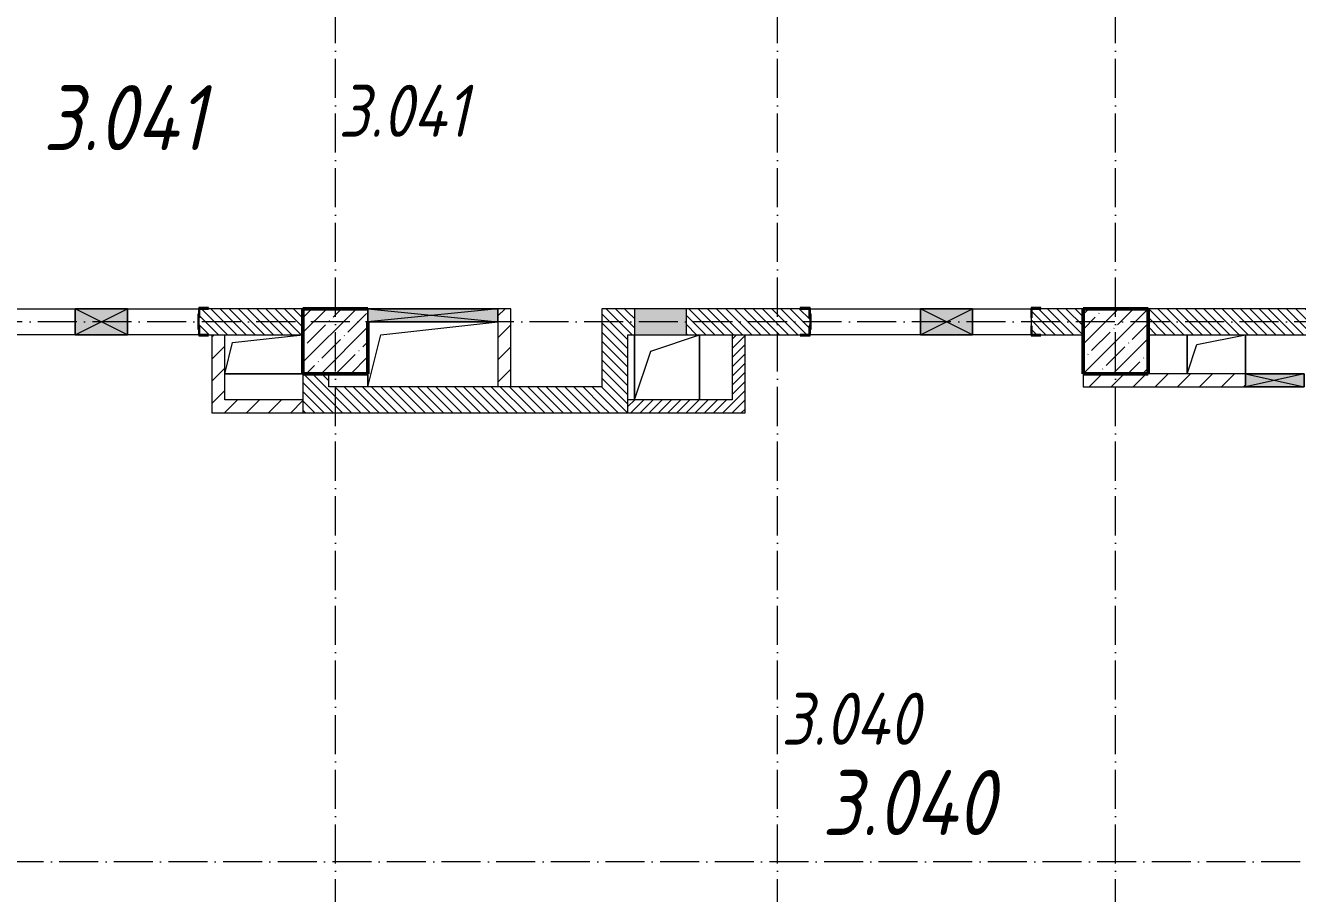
# Model space of a CAD drawing. Header units: millimetres. Extents: x -213536 to 1564669, y 70501 to 942238.
# Drawn here: x 711038 to 720821, y 287869 to 294539 of the extents above; entities that cross this region are included whole.
import ezdxf

# ---------------------------------------------------------------- set-up
doc = ezdxf.new("R2010")
doc.units = ezdxf.units.MM
doc.linetypes.add('50_200_ШТРИХ_1Т_ш5_п1_п1_', pattern=[700, 500, -100, 0, -100])
for name, color, linetype, lineweight in [('3) ЖБ 4м', 3, 'Continuous', 30), ('A-DETL-GENF-OTLN', 7, 'Continuous', 9), ('A-FLOR-____-OTLN', 7, 'Continuous', 9), ('A-GENM-____-MCUT', 7, 'Continuous', 25), ('A-GENM-____-OTLN', 7, 'Continuous', 9), ('A-GENM-____-OTLN-1', 7, 'Continuous', 25), ('A-GLAZ-____-OTLN', 7, 'Continuous', 9), ('A-WALL-____-MCUT-3', 7, 'Continuous', 9), ('A-WALL-____-PATT-1', 7, 'Continuous', 9), ('A-WALL-FNSH-MCUT-1', 7, 'Continuous', 9), ('I-WALL-____-OTLN', 7, 'Continuous', 9), ('S-COLS-____-MCUT', 7, 'Continuous', 50), ('S-COLS-____-OTLN', 7, 'Continuous', 9), ('S-GRID-____-OTLN-1', 7, '50_200_ШТРИХ_1Т_ш5_п1_п1_', 9), ('Марки помещений', 7, 'Continuous', 9)]:
    doc.layers.add(name, color=color, linetype=linetype, lineweight=lineweight)
doc.styles.add('ISOCPEUR_I_2', font='isocpeui.ttf', dxfattribs={"width": 0.85, "height": 2.3})
pattern_1 = [(135, (693371.93, 286281.11), (-35.35534, -35.35534), [])]
pattern_2 = [(45, (693371.93, 286281.11), (-35.35534, 35.35534), [])]
pattern_3 = [(45, (693371.93, 286281.11), (-84.8528, 84.8528), [])]

# ---------------------------------------------------------------- blocks, each defined once
blk = doc.blocks.new('BSC_Колонна _Прямоугольная - 500х500-V77-АР1_План отверстий 3 этажа в осях 1-64_А-ГГ')
at = {"layer": 'S-COLS-____-OTLN'}
h = blk.add_hatch(dxfattribs=at)
h.set_pattern_fill('FP_114', color=256, style=0, pattern_type=2)
h.set_pattern_definition([(45, (-20050, -5831.04), (-114.0493, 114.0493), []), (45, (-19935.95, -5831.04), (-114.0493, 114.0493), [201.613, -40.323, 3.353, -36.97])])
h.paths.add_polyline_path([(-250, -250), (250, -250), (250, 250), (-250, 250), (-250, 150)], flags=0)
at = {"layer": 'S-COLS-____-MCUT'}
for p, q in [((250, 250), (-250, 250)), ((-250, 250), (-250, -250)), ((250, -250), (250, 150)), ((-250, -250), (250, -250))]:
    blk.add_line(p, q, dxfattribs=at)
blk = doc.blocks.new('BSC_Колонна _Прямоугольная - 500х500-V105-АР1_План отверстий 3 этажа в осях 1-64_А-ГГ')
at = {"layer": 'S-COLS-____-OTLN'}
h = blk.add_hatch(dxfattribs=at)
h.set_pattern_fill('FP_128', color=256, style=0, pattern_type=2)
h.set_pattern_definition([(45, (-26050, -5831.04), (-114.0493, 114.0493), []), (45, (-25935.95, -5831.04), (-114.0493, 114.0493), [201.613, -40.323, 3.353, -36.97])])
h.paths.add_polyline_path([(-250, -250), (250, -250), (250, 250), (-250, 250)], flags=0)
at = {"layer": 'S-COLS-____-MCUT'}
for p, q in [((250, 250), (-250, 250)), ((-250, 250), (-250, -250)), ((250, -250), (250, 250)), ((-250, -250), (250, -250))]:
    blk.add_line(p, q, dxfattribs=at)
blk = doc.blocks.new('Фахверк_СКБ_Уголок - 200_3960-28268576-АР1_План отверстий 3 этажа в осях 1-64_А-ГГ')
at = {"layer": 'A-GENM-____-MCUT'}
for p, q in [((200, 156), (125, 156)), ((125, 156), (125, 81)), ((131, 81), (131, 150)), ((131, 150), (200, 150)), ((200, 150), (200, 156)), ((125, 81), (131, 81)), ((131, 19), (125, 19)), ((125, 19), (125, -56)), ((131, -50), (131, 19)), ((125, -56), (200, -56)), ((200, -50), (131, -50)), ((200, -56), (200, -50))]:
    blk.add_line(p, q, dxfattribs=at)
blk = doc.blocks.new('154_Стойка_СКБ_Уголок - СМ-2480_200-28346303-АР1_План отверстий 3 этажа в осях 1-64_А-ГГ')
at = {"layer": 'A-GENM-____-MCUT'}
for p, q in [((125, 156), (125, 81)), ((200, 156), (125, 156)), ((131, 81), (131, 150)), ((131, 150), (200, 150)), ((200, 150), (200, 156)), ((125, 81), (131, 81)), ((131, 19), (125, 19)), ((125, 19), (125, -56)), ((131, -50), (131, 19)), ((125, -56), (200, -56)), ((200, -50), (131, -50)), ((200, -56), (200, -50))]:
    blk.add_line(p, q, dxfattribs=at)
blk = doc.blocks.new('Стойка_Влож_Полоса боковая - Полоса-28213942-АР1_План отверстий 3 этажа в осях 1-64_А-ГГ')
at = {"layer": 'A-GENM-____-OTLN'}
for p, q in [((-5, 60), (0, 60)), ((-5, -60), (-5, 60)), ((0, 31), (0, -31)), ((0, -60), (-5, -60))]:
    blk.add_line(p, q, dxfattribs=at)
blk = doc.blocks.new('AR_Отверстие Ниша - Лючок-32404482-АР1_План отверстий 3 этажа в осях 1-64_А-ГГ')
at = {"layer": 'A-GLAZ-____-OTLN'}
blk.add_hatch(color=256, dxfattribs=at).paths.add_polyline_path([(-200, 100), (-200, -100), (200, -100), (200, 100)], flags=0)
for p, q in [((200, 100), (-200, 100)), ((-200, 100), (-200, -100)), ((200, -100), (200, 100)), ((-200, -100), (200, -100))]:
    blk.add_line(p, q, dxfattribs=at)
blk = doc.blocks.new('AR_Отверстие прямоугольное _в плите_ - AR_Отверстие прямоугольное _в плите_-30459293-АР1_План отверстий 3 этажа в осях 1-64_А-ГГ')
at = {"layer": 'A-GENM-____-OTLN'}
for p, q in [((-250, 250), (-250, -250)), ((-125, 125), (250, 250)), ((250, -250), (250, 250)), ((-250, -250), (-125, 125))]:
    blk.add_line(p, q, dxfattribs=at)
blk = doc.blocks.new('AR_Отверстие прямоугольное _в плите_ - AR_Отверстие прямоугольное _в плите_-30552555-АР1_План отверстий 3 этажа в осях 1-64_А-ГГ')
at = {"layer": 'A-GENM-____-OTLN'}
for p, q in [((-240, 90), (300, 150)), ((-300, -150), (-240, 90)), ((-300, -150), (300, -150))]:
    blk.add_line(p, q, dxfattribs=at)
blk = doc.blocks.new('AR_Отверстие прямоугольное _в плите_ - AR_Отверстие прямоугольное _в плите_-30552670-АР1_План отверстий 3 этажа в осях 1-64_А-ГГ')
at = {"layer": 'A-GENM-____-OTLN'}
for p, q in [((-225, 150), (-225, -150)), ((-150, 75), (225, 150)), ((225, -150), (225, 150)), ((-225, -150), (-150, 75))]:
    blk.add_line(p, q, dxfattribs=at)
blk = doc.blocks.new('AR_Отверстие прямоугольное _в плите_ - AR_Отверстие прямоугольное _в плите_-30552705-АР1_План отверстий 3 этажа в осях 1-64_А-ГГ')
at = {"layer": 'A-GENM-____-OTLN'}
for p, q in [((-400, 150), (500, 250)), ((-500, -250), (-400, 150)), ((-500, -150), (-500, -250))]:
    blk.add_line(p, q, dxfattribs=at)
blk = doc.blocks.new('AR_Отверстие прямоугольное _в стене__БезПР - AR_Отверстие прямоугольное _в стене__БезПР-36429236-АР1_План отверстий 3 этажа в осях 1-64_А-ГГ')
at = {"layer": 'A-GLAZ-____-OTLN'}
blk.add_hatch(color=256, dxfattribs=at).paths.add_polyline_path([(500, -50), (500, 50), (-500, 50), (-500, -50), (395.9, -50)], flags=0)
at = {"layer": 'A-DETL-GENF-OTLN'}
for p, q in [((-500, -50), (-500, 50)), ((-500, 50), (500, 50)), ((500, 50), (-500, -50)), ((-500, 50), (500, -50)), ((500, 50), (-500, 50)), ((-500, 50), (-500, -50)), ((500, 50), (500, -50)), ((500, -50), (500, 50)), ((500, -50), (-500, -50)), ((-500, -50), (500, -50))]:
    blk.add_line(p, q, dxfattribs=at)
at = {"layer": 'A-GLAZ-____-OTLN'}
blk.add_line((500, 50), (-500, 50), dxfattribs=at)
blk = doc.blocks.new('AR_Отверстие прямоугольное _в стене_ - AR_Отверстие прямоугольное _в стене__ОВ-36982548-АР1_План отверстий 3 этажа в осях 1-64_А-ГГ')
at = {"layer": 'A-GLAZ-____-OTLN'}
blk.add_hatch(color=256, dxfattribs=at).paths.add_polyline_path([(225, -50), (225, 50), (-225, 50), (-225, -50)], flags=0)
at = {"layer": 'A-DETL-GENF-OTLN'}
for p, q in [((-225, -50), (-225, 50)), ((-225, 50), (225, 50)), ((225, 50), (-225, -50)), ((-225, 50), (225, -50)), ((225, 50), (-225, 50)), ((-225, 50), (-225, -50)), ((225, 50), (225, -50)), ((225, -50), (225, 50)), ((225, -50), (-225, -50)), ((-225, -50), (225, -50))]:
    blk.add_line(p, q, dxfattribs=at)
blk = doc.blocks.new('AR_Отверстие прямоугольное _в стене__БезПР - AR_Отверстие прямоугольное _в стене__БезПР-36428632-АР1_План отверстий 3 этажа в осях 1-64_А-ГГ')
at = {"layer": 'A-GLAZ-____-OTLN'}
blk.add_hatch(color=256, dxfattribs=at).paths.add_polyline_path([(-200, -100), (200, -100), (200, 100), (-200, 100)], flags=0)
at = {"layer": 'A-DETL-GENF-OTLN'}
for p, q in [((-200, -100), (-200, 100)), ((-200, 100), (200, 100)), ((200, 100), (-200, -100)), ((-200, 100), (200, -100)), ((200, 100), (-200, 100)), ((-200, 100), (-200, -100)), ((200, 100), (200, -100)), ((200, -100), (200, 100)), ((200, -100), (-200, -100)), ((-200, -100), (200, -100))]:
    blk.add_line(p, q, dxfattribs=at)
at = {"layer": 'A-GLAZ-____-OTLN'}
blk.add_line((200, 100), (-200, 100), dxfattribs=at)
blk = doc.blocks.new('AR_Отверстие прямоугольное _в стене__БезПР - AR_Отверстие прямоугольное _в стене__БезПР-36899427-АР1_План отверстий 3 этажа в осях 1-64_А-ГГ')
at = {"layer": 'A-GLAZ-____-OTLN'}
blk.add_hatch(color=256, dxfattribs=at).paths.add_polyline_path([(200, -100), (200, 100), (-200, 100), (-200, -100)], flags=0)
at = {"layer": 'A-DETL-GENF-OTLN'}
for p, q in [((-200, -100), (-200, 100)), ((-200, 100), (200, 100)), ((200, 100), (-200, -100)), ((-200, 100), (200, -100)), ((200, 100), (-200, 100)), ((-200, 100), (-200, -100)), ((200, 100), (200, -100)), ((200, -100), (200, 100)), ((200, -100), (-200, -100)), ((-200, -100), (200, -100))]:
    blk.add_line(p, q, dxfattribs=at)
at = {"layer": 'A-GLAZ-____-OTLN'}
blk.add_line((200, 100), (-200, 100), dxfattribs=at)

msp = doc.modelspace()

# ---------------------------------------------------------------- hatches: boundary and pattern name
at = {"layer": 'A-WALL-____-PATT-1'}
h = msp.add_hatch(dxfattribs=at)
h.set_pattern_fill('FP_6', color=256, style=0, pattern_type=2)
h.set_pattern_definition(pattern_1)
h.paths.add_polyline_path([(713171.9, 292162.2), (713171.9, 292362.2), (712377.9, 292362.2), (712377.9, 292293.2), (712371.9, 292293.2), (712371.9, 292231.2), (712377.9, 292231.2), (712377.9, 292162.2), (712800.4, 292162.2)], flags=0)
h = msp.add_hatch(dxfattribs=at)
h.set_pattern_fill('FP_4', color=256, style=0, pattern_type=2)
h.set_pattern_definition(pattern_3)
h.paths.add_polyline_path([(714671.9, 292262.2), (714771.9, 292262.2), (714771.9, 292362.2), (714671.9, 292362.2)], flags=0)
h = msp.add_hatch(dxfattribs=at)
h.set_pattern_fill('FP_6', color=256, style=0, pattern_type=2)
h.set_pattern_definition(pattern_1)
h.paths.add_polyline_path([(715671.9, 291562.2), (715671.9, 292362.2), (715471.9, 292362.2), (715471.9, 291562.2)], flags=0)
h = msp.add_hatch(dxfattribs=at)
h.set_pattern_fill('FP_6', color=256, style=0, pattern_type=2)
h.set_pattern_definition(pattern_1)
h.paths.add_polyline_path([(718777.9, 292162.2), (719171.9, 292162.2), (719171.9, 292362.2), (718777.9, 292362.2), (718777.9, 292293.2), (718771.9, 292293.2), (718771.9, 292231.2), (718777.9, 292231.2), (718777.9, 292165.2)], flags=0)
h.paths.add_polyline_path([(716121.9, 292162.2), (717065.9, 292162.2), (717065.9, 292231.2), (717071.9, 292231.2), (717071.9, 292293.2), (717065.9, 292293.2), (717065.9, 292362.2), (716121.9, 292362.2), (716121.9, 292226.4)], flags=0)
h.paths.add_polyline_path([(715671.9, 292162.2), (715721.9, 292162.2), (715721.9, 292362.2), (715671.9, 292362.2)], flags=0)
h = msp.add_hatch(dxfattribs=at)
h.set_pattern_fill('FP_6', color=256, style=0, pattern_type=2)
h.set_pattern_definition(pattern_1)
h.paths.add_polyline_path([(722171.9, 292162.2), (722171.9, 292362.2), (719671.9, 292362.2), (719671.9, 292162.2), (721637.7, 292162.2)], flags=0)
h = msp.add_hatch(dxfattribs=at)
h.set_pattern_fill('FP_4', color=256, style=0, pattern_type=2)
h.set_pattern_definition(pattern_3)
h.paths.add_polyline_path([(714771.9, 291762.2), (714771.9, 292262.2), (714671.9, 292262.2), (714671.9, 291762.2)], flags=0)
h = msp.add_hatch(dxfattribs=at)
h.set_pattern_fill('FP_4', color=256, style=0, pattern_type=2)
h.set_pattern_definition(pattern_3)
h.paths.add_polyline_path([(712571.9, 291662.2), (712571.9, 292162.2), (712471.9, 292162.2), (712471.9, 291662.2)], flags=0)
h = msp.add_hatch(dxfattribs=at)
h.set_pattern_fill('FP_5', color=256, style=0, pattern_type=2)
h.set_pattern_definition(pattern_2)
h.paths.add_polyline_path([(716571.9, 291562.2), (716571.9, 292162.2), (716471.9, 292162.2), (716471.9, 291562.2)], flags=0)
h = msp.add_hatch(dxfattribs=at)
h.set_pattern_fill('FP_6', color=256, style=0, pattern_type=2)
h.set_pattern_definition(pattern_1)
h.paths.add_polyline_path([(713371.9, 291762.2), (713371.9, 291862.2), (713171.9, 291862.2), (713171.9, 291762.2)], flags=0)
h = msp.add_hatch(dxfattribs=at)
h.set_pattern_fill('FP_4', color=256, style=0, pattern_type=2)
h.set_pattern_definition(pattern_3)
h.paths.add_polyline_path([(719671.9, 291762.2), (720421.9, 291762.2), (720421.9, 291862.2), (719171.9, 291862.2), (719171.9, 291762.2)], flags=0)
h.paths.add_polyline_path([(720871.9, 291762.2), (721971.9, 291762.2), (721971.9, 291862.2), (720871.9, 291862.2)], flags=0)
h = msp.add_hatch(dxfattribs=at)
h.set_pattern_fill('FP_6', color=256, style=0, pattern_type=2)
h.set_pattern_definition(pattern_1)
h.paths.add_polyline_path([(715471.9, 291562.2), (715471.9, 291762.2), (713171.9, 291762.2), (713171.9, 291562.2), (714567.8, 291562.2)], flags=0)
h = msp.add_hatch(dxfattribs=at)
h.set_pattern_fill('FP_4', color=256, style=0, pattern_type=2)
h.set_pattern_definition(pattern_3)
h.paths.add_polyline_path([(713171.9, 291562.2), (713171.9, 291662.2), (712471.9, 291662.2), (712471.9, 291562.2), (712800.4, 291562.2)], flags=0)
h = msp.add_hatch(dxfattribs=at)
h.set_pattern_fill('FP_5', color=256, style=0, pattern_type=2)
h.set_pattern_definition(pattern_2)
h.paths.add_polyline_path([(716471.9, 291562.2), (716471.9, 291662.2), (715671.9, 291662.2), (715671.9, 291562.2), (716335.3, 291562.2)], flags=0)

# ---------------------------------------------------------------- linework, layer by layer
at = {"layer": '3) ЖБ 4м'}
for points in [[(713671.9, 292362.2), (713171.9, 292362.2)], [(719671.9, 292362.2), (719171.9, 292362.2)], [(719171.9, 291862.2), (719171.9, 292162.2)]]:
    msp.add_lwpolyline(points, dxfattribs=at)
at = {"layer": 'A-FLOR-____-OTLN'}
for p, q in [((715721.9, 291662.2), (715721.9, 292162.2)), ((716221.9, 292162.2), (716221.9, 291662.2)), ((719971.9, 291862.2), (719971.9, 292162.2)), ((720421.9, 292162.2), (720421.9, 291862.2)), ((713171.9, 291862.2), (712571.9, 291862.2)), ((713671.9, 291762.2), (713671.9, 291862.2))]:
    msp.add_line(p, q, dxfattribs=at)
at = {"layer": 'A-WALL-____-MCUT-3'}
for p, q in [((713171.9, 292362.2), (712446.9, 292362.2)), ((715721.9, 292362.2), (715471.9, 292362.2)), ((715471.9, 292362.2), (715471.9, 291762.2)), ((716996.9, 292362.2), (716121.9, 292362.2)), ((719171.9, 292362.2), (718846.9, 292362.2)), ((722171.9, 292362.2), (719671.9, 292362.2)), ((718771.9, 292293.2), (718771.9, 292231.2)), ((712446.9, 292162.2), (713171.9, 292162.2)), ((715671.9, 291562.2), (715671.9, 292162.2)), ((715671.9, 292162.2), (715721.9, 292162.2)), ((716121.9, 292162.2), (716996.9, 292162.2)), ((718846.9, 292162.2), (719171.9, 292162.2)), ((719671.9, 292162.2), (722171.9, 292162.2)), ((713171.9, 291862.2), (713171.9, 291762.2)), ((713371.9, 291762.2), (713371.9, 291862.2)), ((713171.9, 291762.2), (713171.9, 291562.2)), ((715471.9, 291762.2), (713371.9, 291762.2)), ((713171.9, 291562.2), (715671.9, 291562.2))]:
    msp.add_line(p, q, dxfattribs=at)
at = {"layer": 'A-WALL-FNSH-MCUT-1'}
for p, q in [((714771.9, 292362.2), (714671.9, 292362.2)), ((714771.9, 291762.2), (714771.9, 292362.2)), ((714671.9, 292262.2), (714671.9, 291762.2)), ((712471.9, 292162.2), (712471.9, 291562.2)), ((712571.9, 291662.2), (712571.9, 292162.2)), ((716471.9, 292162.2), (716471.9, 291662.2)), ((716571.9, 291562.2), (716571.9, 292162.2)), ((719171.9, 291862.2), (719171.9, 291762.2)), ((720421.9, 291862.2), (719671.9, 291862.2)), ((719171.9, 291762.2), (720421.9, 291762.2)), ((713171.9, 291662.2), (712571.9, 291662.2)), ((716471.9, 291662.2), (715671.9, 291662.2)), ((712471.9, 291562.2), (713171.9, 291562.2)), ((715671.9, 291562.2), (716571.9, 291562.2))]:
    msp.add_line(p, q, dxfattribs=at)
at = {"layer": 'I-WALL-____-OTLN'}
for p, q in [((710671.9, 292362.2), (711421.9, 292362.2)), ((711821.9, 292362.2), (712371.9, 292362.2)), ((717071.9, 292362.2), (717921.9, 292362.2)), ((718321.9, 292362.2), (718771.9, 292362.2)), ((711421.9, 292162.2), (710671.9, 292162.2)), ((712371.9, 292162.2), (711821.9, 292162.2)), ((717921.9, 292162.2), (717071.9, 292162.2)), ((718771.9, 292162.2), (718321.9, 292162.2))]:
    msp.add_line(p, q, dxfattribs=at)
at = {"layer": 'S-GRID-____-OTLN-1', "color": 251, "ltscale": 0.6, "true_color": 0x636466}
for p, q in [((713421.9, 281798.5), (713421.9, 336162.1)), ((716821.9, 281798.5), (716821.9, 336162.1)), ((719421.9, 281798.5), (719421.9, 296431.7)), ((783690.7, 292262.2), (688703.2, 292262.2)), ((797298.4, 288112.2), (688703.2, 288112.2))]:
    msp.add_line(p, q, dxfattribs=at)

# ---------------------------------------------------------------- block references
at = {"layer": 'A-GENM-____-OTLN'}
for name, p in [('Стойка_Влож_Полоса боковая - Полоса-28213942-АР1_План отверстий 3 этажа в осях 1-64_А-ГГ', (712371.9, 292262.2)), ('AR_Отверстие прямоугольное _в плите_ - AR_Отверстие прямоугольное _в плите_-30552705-АР1_План отверстий 3 этажа в осях 1-64_А-ГГ', (714171.9, 292012.2)), ('AR_Отверстие прямоугольное _в плите_ - AR_Отверстие прямоугольное _в плите_-30552555-АР1_План отверстий 3 этажа в осях 1-64_А-ГГ', (712871.9, 292012.2)), ('AR_Отверстие прямоугольное _в плите_ - AR_Отверстие прямоугольное _в плите_-30459293-АР1_План отверстий 3 этажа в осях 1-64_А-ГГ', (715971.9, 291912.2)), ('AR_Отверстие прямоугольное _в плите_ - AR_Отверстие прямоугольное _в плите_-30552670-АР1_План отверстий 3 этажа в осях 1-64_А-ГГ', (720196.9, 292012.2))]:
    msp.add_blockref(name, p, dxfattribs=at)
at = {"layer": 'A-GENM-____-OTLN', "rotation": 180}
msp.add_blockref('Стойка_Влож_Полоса боковая - Полоса-28213942-АР1_План отверстий 3 этажа в осях 1-64_А-ГГ', (717071.9, 292262.2), dxfattribs=at)
at = {"layer": 'A-GENM-____-OTLN-1'}
for name, p in [('154_Стойка_СКБ_Уголок - СМ-2480_200-28346303-АР1_План отверстий 3 этажа в осях 1-64_А-ГГ', (712246.9, 292212.2)), ('Фахверк_СКБ_Уголок - 200_3960-28268576-АР1_План отверстий 3 этажа в осях 1-64_А-ГГ', (718646.9, 292212.2))]:
    msp.add_blockref(name, p, dxfattribs=at)
at = {"layer": 'A-GENM-____-OTLN-1', "rotation": 180}
msp.add_blockref('154_Стойка_СКБ_Уголок - СМ-2480_200-28346303-АР1_План отверстий 3 этажа в осях 1-64_А-ГГ', (717196.9, 292312.2), dxfattribs=at)
at = {"layer": 'A-GLAZ-____-OTLN', "rotation": 180}
for name, p in [('AR_Отверстие прямоугольное _в стене__БезПР - AR_Отверстие прямоугольное _в стене__БезПР-36899427-АР1_План отверстий 3 этажа в осях 1-64_А-ГГ', (711621.9, 292262.2)), ('AR_Отверстие Ниша - Лючок-32404482-АР1_План отверстий 3 этажа в осях 1-64_А-ГГ', (715921.9, 292262.2)), ('AR_Отверстие прямоугольное _в стене__БезПР - AR_Отверстие прямоугольное _в стене__БезПР-36428632-АР1_План отверстий 3 этажа в осях 1-64_А-ГГ', (718121.9, 292262.2))]:
    msp.add_blockref(name, p, dxfattribs=at)
at = {"layer": 'A-GLAZ-____-OTLN'}
for name, p in [('AR_Отверстие прямоугольное _в стене__БезПР - AR_Отверстие прямоугольное _в стене__БезПР-36429236-АР1_План отверстий 3 этажа в осях 1-64_А-ГГ', (714171.9, 292312.2)), ('AR_Отверстие прямоугольное _в стене_ - AR_Отверстие прямоугольное _в стене__ОВ-36982548-АР1_План отверстий 3 этажа в осях 1-64_А-ГГ', (720646.9, 291812.2))]:
    msp.add_blockref(name, p, dxfattribs=at)
at = {"layer": 'S-COLS-____-OTLN'}
for name, p in [('BSC_Колонна _Прямоугольная - 500х500-V77-АР1_План отверстий 3 этажа в осях 1-64_А-ГГ', (713421.9, 292112.2)), ('BSC_Колонна _Прямоугольная - 500х500-V105-АР1_План отверстий 3 этажа в осях 1-64_А-ГГ', (719421.9, 292112.2))]:
    msp.add_blockref(name, p, dxfattribs=at)

# ---------------------------------------------------------------- texts
at = {"layer": 'Марки помещений', "char_height": 500, "attachment_point": 1, "style": 'ISOCPEUR_I_2'}
for s, insert, width in [('3.041', (711174, 294080.2), 769.62), ('3.040', (717164.5, 288817.7), 817.721)]:
    msp.add_mtext(s, dxfattribs=dict(at, insert=insert, width=width))
at = {"layer": 'Марки помещений', "color": 114, "true_color": 0x139b48, "char_height": 400, "attachment_point": 1, "style": 'ISOCPEUR_I_2'}
for s, insert, width in [('3.041', (713444.8, 294082.7), 769.62), ('3.040', (716850.7, 289411.7), 817.721)]:
    msp.add_mtext(s, dxfattribs=dict(at, insert=insert, width=width))

doc.saveas('drawing.dxf')
